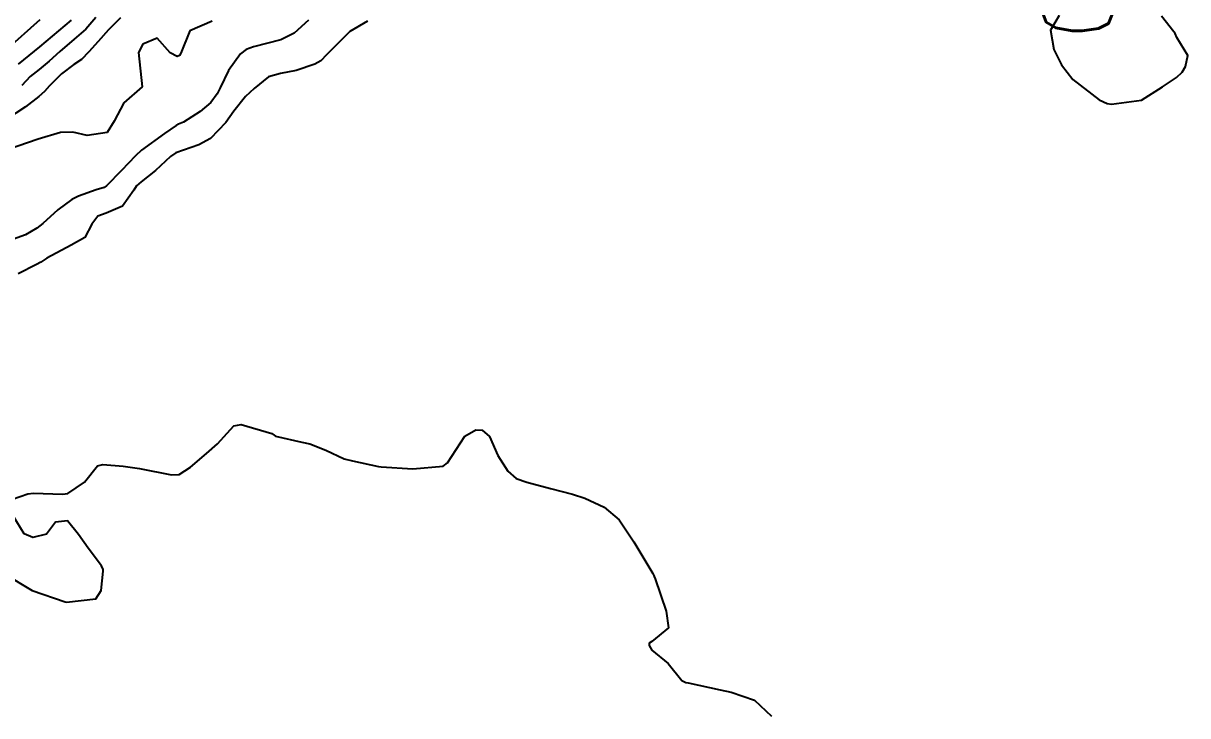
# Model space of a CAD drawing. Header units: metres. Extents: x 318500 to 325275, y 7408834 to 7428799.
# Drawn here: x 320229 to 320296.6, y 7411975.4 to 7412015.6 of the extents above; entities that cross this region are included whole.
import ezdxf
from ezdxf.enums import TextEntityAlignment as Align

# ---------------------------------------------------------------- set-up
doc = ezdxf.new("R2010")
doc.units = ezdxf.units.M
doc.header["$MEASUREMENT"] = 0
for name, color, linetype in [('Cotas', 45, 'Continuous'), ('Curvas de Nivel 1m', 11, 'Continuous'), ('Curvas de Nivel 5m', 15, 'Continuous')]:
    doc.layers.add(name, color=color, linetype=linetype)
doc.styles.add('Style-STANDARD', font='STANDARD.shx')

msp = doc.modelspace()

# ---------------------------------------------------------------- linework, layer by layer
at = {"layer": 'Curvas de Nivel 1m', "flags": 128}
for points, elevation in [([(320245.559, 7412015.784), (320244.718, 7412015.027), (320243.948, 7412014.637), (320242.357, 7412014.237), (320241.943, 7412014.09), (320241.617, 7412013.835), (320240.909, 7412012.861), (320240.433, 7412011.852), (320240.254, 7412011.506), (320239.897, 7412011.007), (320239.273, 7412010.483), (320238.3, 7412009.876), (320238.008, 7412009.75), (320237.878, 7412009.684), (320237.197, 7412009.214), (320235.863, 7412008.238), (320235.508, 7412007.915), (320234.706, 7412007.068), (320233.834, 7412006.181), (320233.692, 7412006.081), (320233.227, 7412005.946), (320232.208, 7412005.573), (320231.821, 7412005.38), (320231.005, 7412004.78), (320230.147, 7412003.985), (320229.797, 7412003.716), (320229.13, 7412003.336), (320227.788, 7412002.847)], 722), ([(320229.958, 7412015.813), (320227.967, 7412014.02)], 727), ([(320234.647, 7412015.93), (320233.953, 7412015.225), (320233.351, 7412014.541), (320232.814, 7412013.951), (320232.386, 7412013.503), (320231.929, 7412013.205), (320231.213, 7412012.678), (320230.517, 7412011.981), (320230.234, 7412011.656), (320229.901, 7412011.363), (320229.138, 7412010.754), (320228.017, 7412010.018)], 724), ([(320231.773, 7412015.778), (320229.942, 7412014.231), (320229.644, 7412013.994), (320228.709, 7412013.228)], 726), ([(320239.959, 7412015.734), (320238.667, 7412015.159), (320238.148, 7412013.878), (320238.077, 7412013.739), (320237.937, 7412013.676), (320237.537, 7412013.886), (320236.783, 7412014.732), (320235.945, 7412014.395), (320235.684, 7412013.914), (320235.91, 7412011.91), (320234.836, 7412010.986), (320234.271, 7412009.934), (320233.873, 7412009.266), (320232.72, 7412009.104), (320231.873, 7412009.281), (320231.165, 7412009.263), (320229.869, 7412008.878), (320228.124, 7412008.278)], 723), ([(320248.982, 7412015.735), (320247.954, 7412015.124), (320246.6, 7412013.77), (320246.281, 7412013.428), (320245.932, 7412013.227), (320244.844, 7412012.873), (320243.924, 7412012.701), (320243.239, 7412012.492), (320242.401, 7412011.823), (320242.148, 7412011.584), (320241.903, 7412011.357), (320241.223, 7412010.507), (320240.759, 7412009.847), (320239.871, 7412008.924), (320239.187, 7412008.547), (320237.862, 7412008.085), (320237.551, 7412007.885), (320236.671, 7412007.074), (320235.837, 7412006.407), (320235.579, 7412006.169), (320235.41, 7412005.916), (320234.754, 7412004.988), (320233.81, 7412004.598), (320233.332, 7412004.42), (320232.984, 7412003.948), (320232.571, 7412003.173), (320231.788, 7412002.729), (320230.366, 7412001.981), (320230.02, 7412001.742), (320229.774, 7412001.606), (320228.698, 7412001.074)], 721), ([(320228.374, 7411988.002), (320229.269, 7411988.32), (320229.595, 7411988.346), (320231.277, 7411988.283), (320231.596, 7411988.331), (320232.564, 7411988.987), (320233.304, 7411989.935), (320233.621, 7411990.006), (320234.804, 7411989.918), (320235.618, 7411989.8), (320235.747, 7411989.779), (320237.613, 7411989.412), (320238.051, 7411989.435), (320238.717, 7411989.864), (320239.628, 7411990.653), (320240.27, 7411991.208), (320240.839, 7411991.838), (320241.229, 7411992.252), (320241.648, 7411992.333), (320243.434, 7411991.803), (320243.561, 7411991.722), (320243.639, 7411991.658), (320245.173, 7411991.314), (320245.634, 7411991.204), (320246.555, 7411990.837), (320247.626, 7411990.349), (320248.104, 7411990.222), (320249.622, 7411989.901), (320249.781, 7411989.877), (320251.621, 7411989.77), (320253.379, 7411989.916), (320253.624, 7411990.107), (320254.633, 7411991.655), (320255.261, 7411992.031), (320255.646, 7411992.013), (320256.058, 7411991.634), (320256.539, 7411990.537), (320257.12, 7411989.618), (320257.614, 7411989.192), (320258.235, 7411988.979), (320259.606, 7411988.629), (320260.884, 7411988.287), (320261.598, 7411988.067), (320262.719, 7411987.543), (320263.579, 7411986.8), (320264.449, 7411985.521), (320265.542, 7411983.68), (320265.598, 7411983.566), (320265.621, 7411983.509), (320265.675, 7411983.371), (320266.309, 7411981.498), (320266.455, 7411980.536), (320265.484, 7411979.748), (320265.339, 7411979.655), (320265.327, 7411979.512), (320265.477, 7411979.251), (320266.442, 7411978.468), (320267.22, 7411977.484), (320267.458, 7411977.376), (320267.59, 7411977.346), (320269.452, 7411976.938), (320270.093, 7411976.801), (320271.444, 7411976.35), (320272.433, 7411975.415)], 721), ([(320227.823, 7411983.72), (320229.521, 7411982.708), (320231.434, 7411982.038), (320231.511, 7411982.029), (320233.222, 7411982.227), (320233.522, 7411982.701), (320233.642, 7411983.825), (320233.639, 7411983.929), (320233.542, 7411984.139), (320232.778, 7411985.167), (320232.203, 7411985.95), (320231.572, 7411986.74), (320230.878, 7411986.663), (320230.352, 7411985.978), (320229.558, 7411985.773), (320229.06, 7411985.995), (320228.209, 7411987.375)], 721)]:
    msp.add_lwpolyline(points, dxfattribs=dict(at, elevation=elevation))
at = {"layer": 'Curvas de Nivel 5m', "flags": 128}
for points, elevation in [([(320233.206, 7412015.948), (320232.633, 7412015.273), (320231.947, 7412014.679), (320231.126, 7412013.972), (320230.51, 7412013.402), (320229.924, 7412012.931), (320229.401, 7412012.514), (320228.909, 7412012.005)], 725), ([(320289.119, 7412016.057), (320288.623, 7412015.21), (320288.826, 7412014.084), (320289.253, 7412013.2), (320289.927, 7412012.34), (320291.44, 7412011.167), (320291.907, 7412010.947), (320292.156, 7412010.907), (320293.91, 7412011.14), (320295.131, 7412011.913), (320295.93, 7412012.462), (320296.265, 7412012.775), (320296.461, 7412013.102), (320296.587, 7412013.741), (320295.957, 7412014.774), (320295.853, 7412015.006), (320295.789, 7412015.113), (320295.07, 7412016.027)], 720)]:
    msp.add_lwpolyline(points, dxfattribs=dict(at, elevation=elevation))

# ---------------------------------------------------------------- texts
at = {"layer": 'Cotas', "style": 'Style-STANDARD'}
msp.add_text('720', height=4, rotation=268.95394, dxfattribs=at).set_placement((320290.251, 7412019.382, 720), align=Align.MIDDLE_CENTER)

doc.saveas('drawing.dxf')
